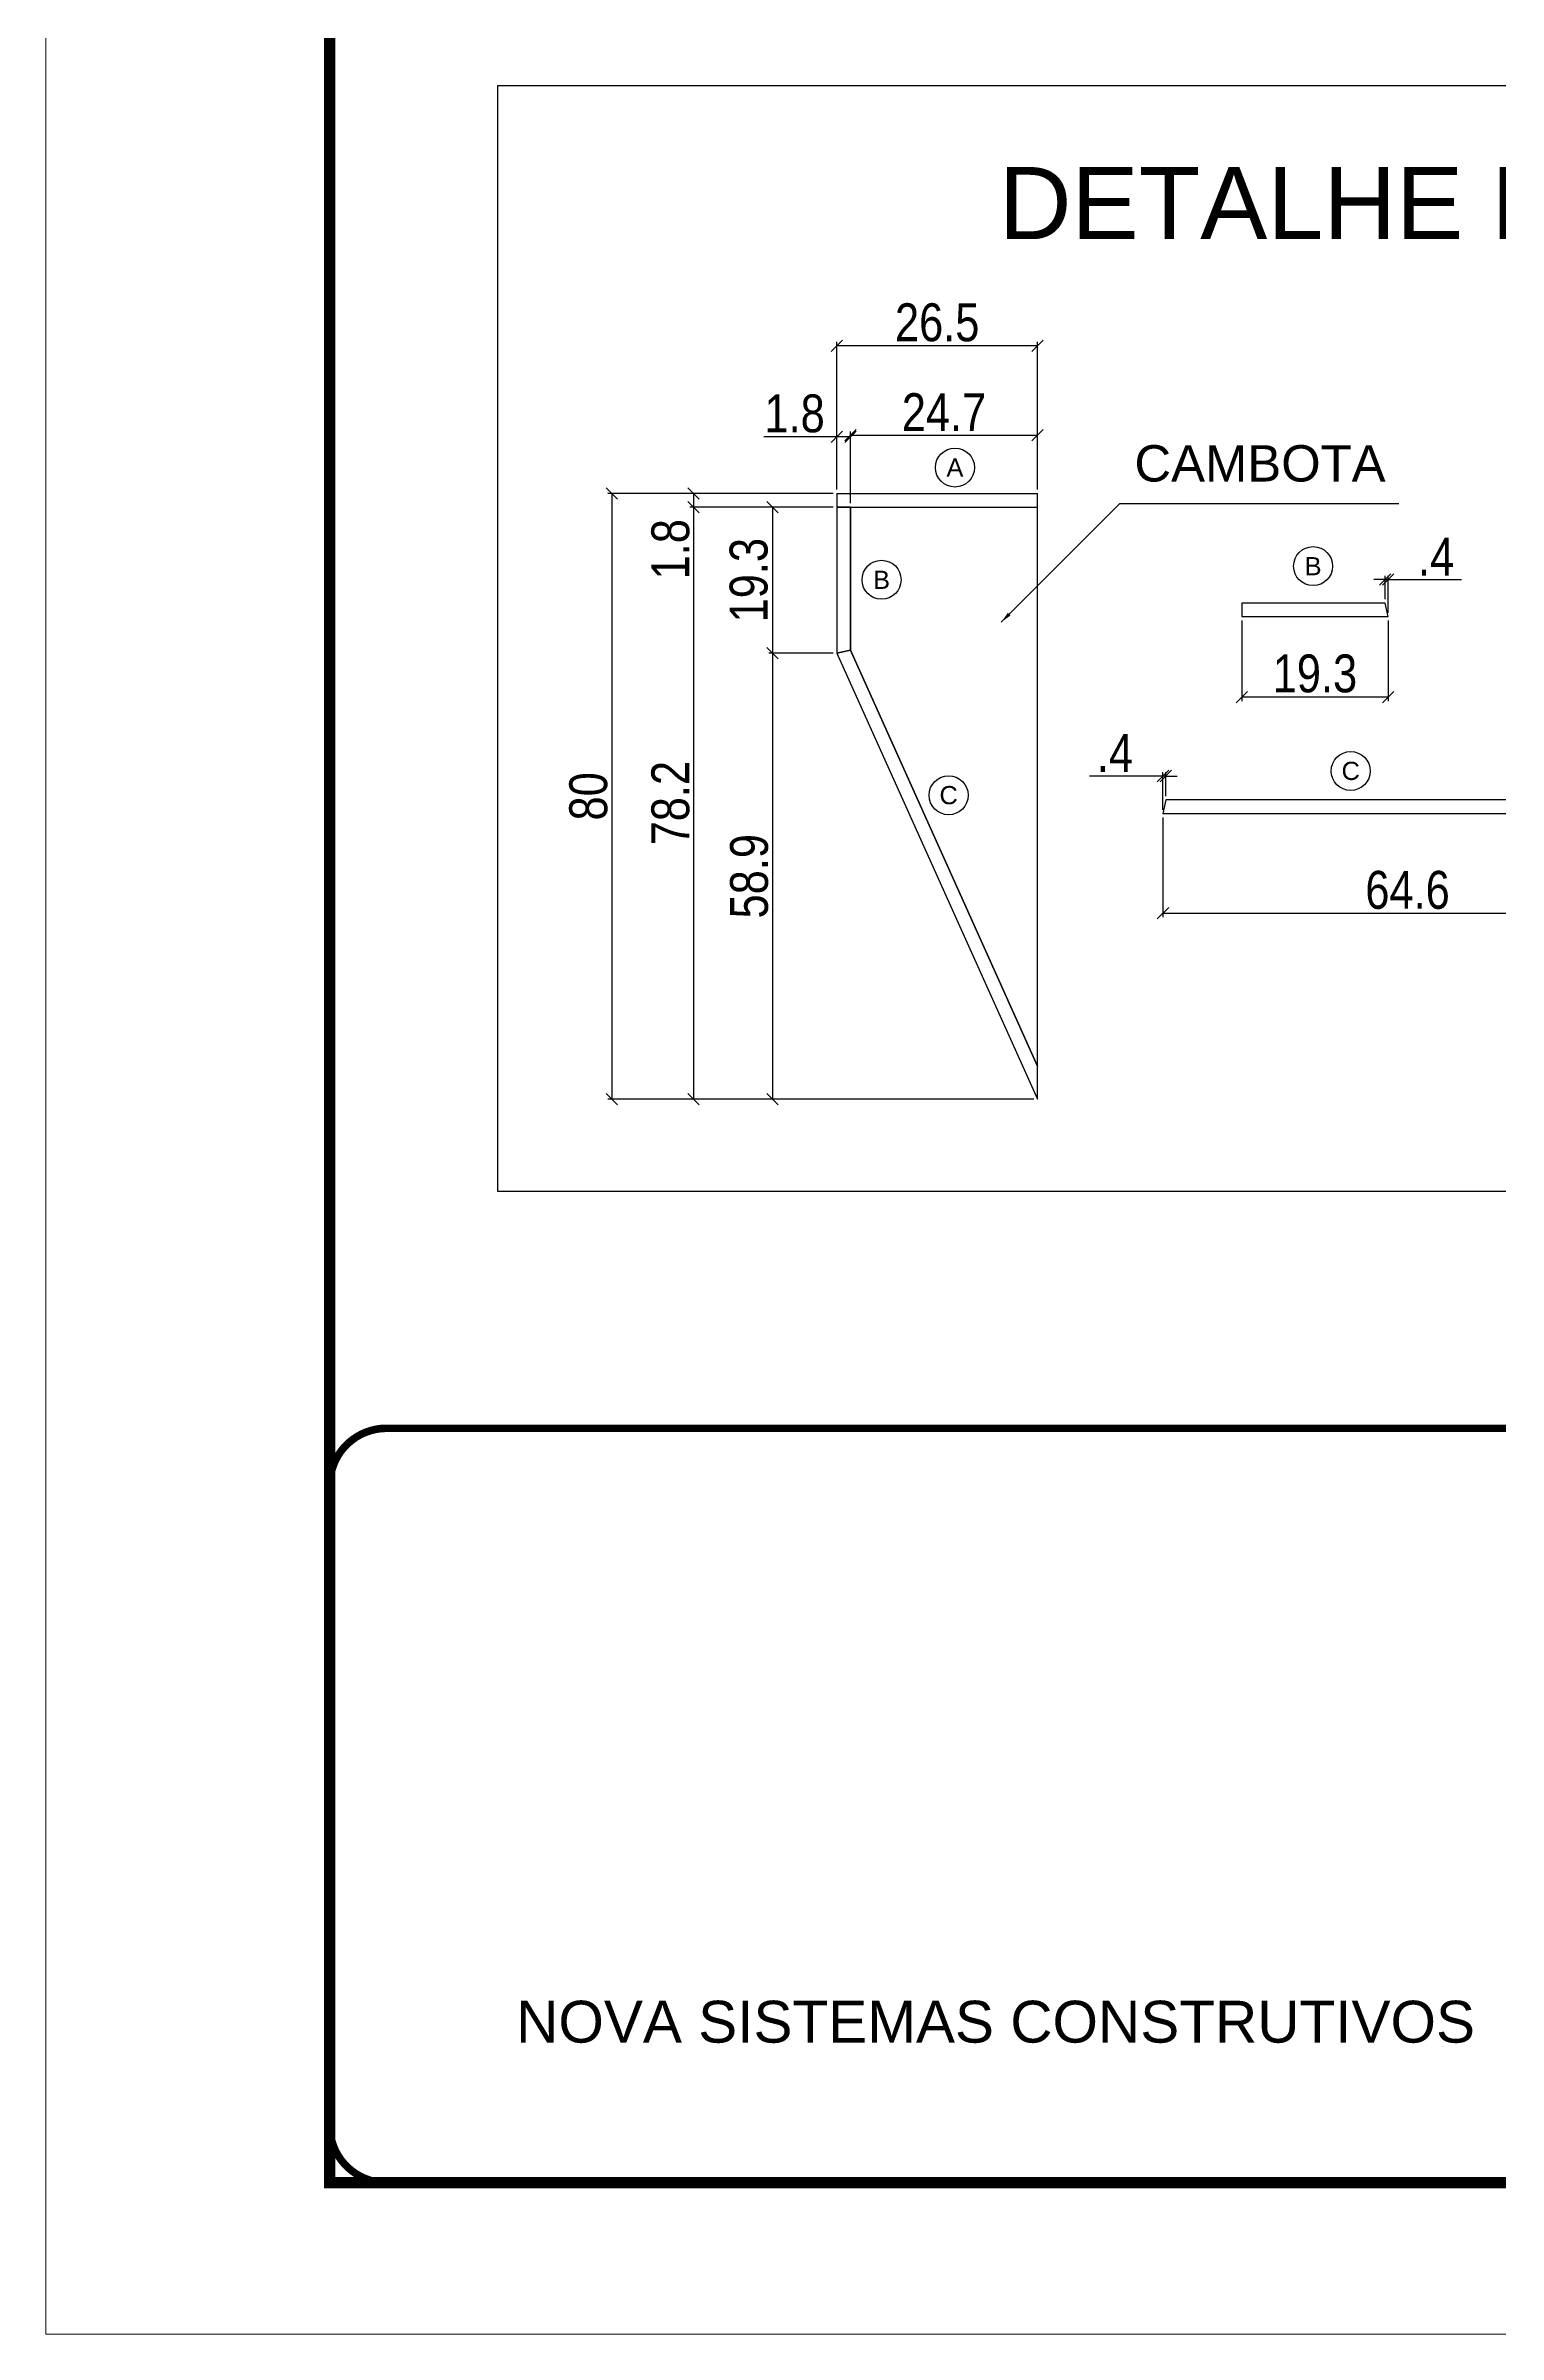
# Model space of a CAD drawing. Extents: x -3394 to 16474, y -5031 to 14397.
# Drawn here: x 5857 to 6241, y 6455 to 7059 of the extents above; entities that cross this region are included whole.
import ezdxf

# ---------------------------------------------------------------- set-up
doc = ezdxf.new("R2010")
doc.units = 0
doc.linetypes.add('CONTINUO', pattern=[0])
doc.linetypes.add('DASHED', pattern=[0.75, 0.5, -0.25])
doc.layers.get('0').update_dxf_attribs({"linetype": 'CONTINUOUS'})
doc.layers.get('Defpoints').update_dxf_attribs({"linetype": 'CONTINUOUS'})
for name, color, linetype in [('COTA', 241, 'CONTINUOUS'), ('NOMENCLATURA', 7, 'CONTINUOUS'), ('Painéis', 200, 'CONTINUOUS'), ('Romaneio', 10, 'CONTINUOUS')]:
    doc.layers.add(name, color=color, linetype=linetype)
for name, color, linetype, lineweight in [('cotas', 4, 'CONTINUOUS', 13), ('Folhas', 255, 'CONTINUOUS', 9), ('SARRAFO DE PRESSAO', 251, 'DASHED', 9)]:
    doc.layers.add(name, color=color, linetype=linetype, lineweight=lineweight)
doc.styles.add('ARIAL', font='arial.ttf')
doc.styles.add('COTA TECNICA', font='techl___.ttf', dxfattribs={"height": 10})
doc.styles.add('COTA TECNICA 2X', font='techl___.ttf', dxfattribs={"height": 10})
doc.dimstyles.new('PAINEL', dxfattribs={"dimtxt": 10, "dimasz": 3, "dimexe": 3, "dimexo": 3, "dimgap": 3, "dimtad": 1, "dimdec": 1, "dimzin": 12, "dimdsep": 46, "dimtxsty": 'COTA TECNICA', "dimblk1": 'OBLIQUE', "dimblk2": 'OBLIQUE', "dimsah": 1, "dimcen": 0.9, "dimclrd": 4, "dimclre": 4, "dimclrt": 240, "dimadec": 1, "dimazin": 3, "dimtfac": 1, "dimtdec": 1, "dimtmove": 0, "dimatfit": 3, "dimfxl": 1, "dimtolj": 1, "dimtzin": 12, "dimarcsym": 0})
doc.dimstyles.new('SECAO', dxfattribs={"dimscale": 0.333333, "dimtxt": 5, "dimasz": 9, "dimexe": 3, "dimexo": 3, "dimgap": 3, "dimtad": 1, "dimdec": 1, "dimlfac": 0.5, "dimzin": 12, "dimdsep": 46, "dimtxsty": 'COTA TECNICA 2X', "dimblk1": 'OBLIQUE', "dimblk2": 'OBLIQUE', "dimsah": 1, "dimcen": 0.9, "dimclrd": 4, "dimclre": 4, "dimclrt": 240, "dimadec": 1, "dimazin": 3, "dimtfac": 1, "dimtdec": 1, "dimtmove": 0, "dimatfit": 3, "dimfxl": 1, "dimtolj": 1, "dimtzin": 12, "dimarcsym": 0})

# ---------------------------------------------------------------- blocks, each defined once
blk = doc.blocks.new('9999999999')
at = {"color": 30, "linetype": 'CONTINUO', "const_width": 2}
blk.add_lwpolyline([(99583.98, 34230.21), (99583.98, 34414.45, 0.414214), (99568.98, 34429.45), (98228.98, 34429.45, 0.414214), (98213.98, 34414.45), (98213.98, 34245.21, 0.414214), (98228.98, 34230.21), (99583.98, 34230.21)], format="xyb", dxfattribs=at)
at = {"layer": 'Folhas'}
blk.add_lwpolyline([(98138.98, 34190.21), (99623.98, 34190.21), (99623.98, 35240.21), (98138.98, 35240.21)], close=True, dxfattribs=at)
at = {"layer": 'Folhas', "color": 30, "const_width": 3}
blk.add_lwpolyline([(98213.98, 34230.21), (99583.98, 34230.21), (99583.98, 35200.21), (98213.98, 35200.21)], close=True, dxfattribs=at)
at = {"color": 7, "linetype": 'Continuous', "ltscale": 5, "style": 'ARIAL'}
blk.add_text('NOVA SISTEMAS CONSTRUTIVOS', height=11.0592, dxfattribs=at).set_placement((98263.19, 34267.21))
blk = doc.blocks.new('_Oblique')
at = {"color": 0, "linetype": 'ByBlock', "lineweight": -2}
blk.add_line((-0.5, -0.5), (0.5, 0.5), dxfattribs=at)
blk = doc.blocks.new('*D1776')
at = {"layer": 'COTA', "color": 4, "lineweight": -2, "transparency": 16777216}
for p, q in [((6066.1, 6942.23), (6066.1, 6981.25)), ((6119.1, 6942.23), (6119.1, 6981.25)), ((6119.1, 6980.25), (6066.1, 6980.25))]:
    blk.add_line(p, q, dxfattribs=at)
at = {"layer": 'Defpoints', "color": 0, "transparency": 16777216}
for p in [(6066.1, 6980.25), (6066.1, 6941.23), (6119.1, 6941.23)]:
    blk.add_point(p, dxfattribs=at)
at = {"layer": 'COTA', "color": 4, "lineweight": -2, "transparency": 16777216, "xscale": 3, "yscale": 3, "zscale": 3, "rotation": 180}
blk.add_blockref('_Oblique', (6066.1, 6980.25), dxfattribs=at)
at = {"layer": 'COTA', "color": 4, "lineweight": -2, "transparency": 16777216, "xscale": 3, "yscale": 3, "zscale": 3}
blk.add_blockref('_Oblique', (6119.1, 6980.25), dxfattribs=at)
at = {"layer": 'COTA', "color": 240, "transparency": 16777216, "insert": (6092.6, 6986.36), "char_height": 10, "attachment_point": 5, "style": 'COTA TECNICA 2X'}
blk.add_mtext('\\A1;26.5', dxfattribs=at)
blk = doc.blocks.new('*D1777')
at = {"layer": 'COTA', "color": 4, "lineweight": -2, "transparency": 16777216}
for p, q in [((6066.1, 6956.21), (6046.81, 6956.21)), ((6066.1, 6942.23), (6066.1, 6957.21)), ((6069.7, 6956.21), (6066.1, 6956.21)), ((6069.7, 6938.63), (6069.7, 6957.21))]:
    blk.add_line(p, q, dxfattribs=at)
at = {"layer": 'Defpoints', "color": 0, "transparency": 16777216}
for p in [(6069.7, 6956.21), (6066.1, 6941.23), (6069.7, 6937.63)]:
    blk.add_point(p, dxfattribs=at)
at = {"layer": 'COTA', "color": 4, "lineweight": -2, "transparency": 16777216, "xscale": 3, "yscale": 3, "zscale": 3, "rotation": 180}
blk.add_blockref('_Oblique', (6066.1, 6956.21), dxfattribs=at)
at = {"layer": 'COTA', "color": 4, "lineweight": -2, "transparency": 16777216, "xscale": 3, "yscale": 3, "zscale": 3}
blk.add_blockref('_Oblique', (6069.7, 6956.21), dxfattribs=at)
at = {"layer": 'COTA', "color": 240, "transparency": 16777216, "insert": (6054.95, 6962.31), "char_height": 10, "attachment_point": 5, "style": 'COTA TECNICA 2X'}
blk.add_mtext('\\A1;1.8', dxfattribs=at)
blk = doc.blocks.new('*D1778')
at = {"layer": 'COTA', "color": 4, "lineweight": -2, "transparency": 16777216}
for p, q in [((6069.7, 6938.63), (6069.7, 6957.61)), ((6069.7, 6956.61), (6119.1, 6956.61)), ((6119.1, 6942.23), (6119.1, 6957.61))]:
    blk.add_line(p, q, dxfattribs=at)
at = {"layer": 'Defpoints', "color": 0, "transparency": 16777216}
for p in [(6119.1, 6956.61), (6119.1, 6941.23), (6069.7, 6937.63)]:
    blk.add_point(p, dxfattribs=at)
at = {"layer": 'COTA', "color": 4, "lineweight": -2, "transparency": 16777216, "xscale": 3, "yscale": 3, "zscale": 3, "rotation": 180}
blk.add_blockref('_Oblique', (6069.7, 6956.61), dxfattribs=at)
at = {"layer": 'COTA', "color": 4, "lineweight": -2, "transparency": 16777216, "xscale": 3, "yscale": 3, "zscale": 3}
blk.add_blockref('_Oblique', (6119.1, 6956.61), dxfattribs=at)
at = {"layer": 'COTA', "color": 240, "transparency": 16777216, "insert": (6094.4, 6962.69), "char_height": 10, "attachment_point": 5, "style": 'COTA TECNICA 2X'}
blk.add_mtext('\\A1;24.7', dxfattribs=at)
blk = doc.blocks.new('*D1779')
at = {"layer": 'COTA', "color": 4, "lineweight": -2, "transparency": 16777216}
for p, q in [((6065.1, 6941.23), (6005.65, 6941.23)), ((6006.65, 6941.23), (6006.65, 6781.25)), ((6118.1, 6781.25), (6005.65, 6781.25))]:
    blk.add_line(p, q, dxfattribs=at)
at = {"layer": 'Defpoints', "color": 0, "transparency": 16777216}
for p in [(6066.1, 6941.23), (6006.65, 6781.25), (6119.1, 6781.25)]:
    blk.add_point(p, dxfattribs=at)
at = {"layer": 'COTA', "color": 4, "lineweight": -2, "transparency": 16777216, "xscale": 3, "yscale": 3, "zscale": 3}
for p, rotation in [((6006.65, 6941.23), 90), ((6006.65, 6781.25), 270)]:
    blk.add_blockref('_Oblique', p, dxfattribs=dict(at, rotation=rotation))
at = {"layer": 'COTA', "color": 240, "transparency": 16777216, "insert": (6000.53, 6861.24), "char_height": 10, "attachment_point": 5, "rotation": 90, "style": 'COTA TECNICA 2X'}
blk.add_mtext('\\A1;80', dxfattribs=at)
blk = doc.blocks.new('*D1780')
at = {"layer": 'COTA', "color": 4, "lineweight": -2, "transparency": 16777216}
for p, q in [((6065.1, 6941.23), (6027.29, 6941.23)), ((6028.29, 6941.23), (6028.29, 6937.63)), ((6065.1, 6937.63), (6027.29, 6937.63)), ((6028.29, 6937.63), (6028.29, 6918.34))]:
    blk.add_line(p, q, dxfattribs=at)
at = {"layer": 'Defpoints', "color": 0, "transparency": 16777216}
for p in [(6066.1, 6941.23), (6028.29, 6937.63), (6066.1, 6937.63)]:
    blk.add_point(p, dxfattribs=at)
at = {"layer": 'COTA', "color": 4, "lineweight": -2, "transparency": 16777216, "xscale": 3, "yscale": 3, "zscale": 3}
for p, rotation in [((6028.29, 6941.23), 90), ((6028.29, 6937.63), 270)]:
    blk.add_blockref('_Oblique', p, dxfattribs=dict(at, rotation=rotation))
at = {"layer": 'COTA', "color": 240, "transparency": 16777216, "insert": (6022.2, 6926.49), "char_height": 10, "attachment_point": 5, "rotation": 90, "style": 'COTA TECNICA 2X'}
blk.add_mtext('\\A1;1.8', dxfattribs=at)
blk = doc.blocks.new('*D1781')
at = {"layer": 'COTA', "color": 4, "lineweight": -2, "transparency": 16777216}
for p, q in [((6065.1, 6937.63), (6027.29, 6937.63)), ((6028.29, 6937.63), (6028.29, 6781.25)), ((6118.1, 6781.25), (6027.29, 6781.25))]:
    blk.add_line(p, q, dxfattribs=at)
at = {"layer": 'Defpoints', "color": 0, "transparency": 16777216}
for p in [(6066.1, 6937.63), (6028.29, 6781.25), (6119.1, 6781.25)]:
    blk.add_point(p, dxfattribs=at)
at = {"layer": 'COTA', "color": 4, "lineweight": -2, "transparency": 16777216, "xscale": 3, "yscale": 3, "zscale": 3}
for p, rotation in [((6028.29, 6937.63), 90), ((6028.29, 6781.25), 270)]:
    blk.add_blockref('_Oblique', p, dxfattribs=dict(at, rotation=rotation))
at = {"layer": 'COTA', "color": 240, "transparency": 16777216, "insert": (6022.2, 6859.44), "char_height": 10, "attachment_point": 5, "rotation": 90, "style": 'COTA TECNICA 2X'}
blk.add_mtext('\\A1;78.2', dxfattribs=at)
blk = doc.blocks.new('*D1782')
at = {"layer": 'COTA', "color": 4, "lineweight": -2, "transparency": 16777216}
for p, q in [((6065.1, 6937.63), (6048.12, 6937.63)), ((6049.12, 6937.63), (6049.12, 6899.03)), ((6065.1, 6899.03), (6048.12, 6899.03))]:
    blk.add_line(p, q, dxfattribs=at)
at = {"layer": 'Defpoints', "color": 0, "transparency": 16777216}
for p in [(6066.1, 6937.63), (6049.12, 6899.03), (6066.1, 6899.03)]:
    blk.add_point(p, dxfattribs=at)
at = {"layer": 'COTA', "color": 4, "lineweight": -2, "transparency": 16777216, "xscale": 3, "yscale": 3, "zscale": 3}
for p, rotation in [((6049.12, 6937.63), 90), ((6049.12, 6899.03), 270)]:
    blk.add_blockref('_Oblique', p, dxfattribs=dict(at, rotation=rotation))
at = {"layer": 'COTA', "color": 240, "transparency": 16777216, "insert": (6042.87, 6918.33), "char_height": 10, "attachment_point": 5, "rotation": 90, "style": 'COTA TECNICA 2X'}
blk.add_mtext('\\A1;19.3', dxfattribs=at)
blk = doc.blocks.new('*D1783')
at = {"layer": 'COTA', "color": 4, "lineweight": -2, "transparency": 16777216}
for p, q in [((6065.1, 6899.03), (6048.12, 6899.03)), ((6049.12, 6899.03), (6049.12, 6781.25)), ((6118.1, 6781.25), (6048.12, 6781.25))]:
    blk.add_line(p, q, dxfattribs=at)
at = {"layer": 'Defpoints', "color": 0, "transparency": 16777216}
for p in [(6066.1, 6899.03), (6049.12, 6781.25), (6119.1, 6781.25)]:
    blk.add_point(p, dxfattribs=at)
at = {"layer": 'COTA', "color": 4, "lineweight": -2, "transparency": 16777216, "xscale": 3, "yscale": 3, "zscale": 3}
for p, rotation in [((6049.12, 6899.03), 90), ((6049.12, 6781.25), 270)]:
    blk.add_blockref('_Oblique', p, dxfattribs=dict(at, rotation=rotation))
at = {"layer": 'COTA', "color": 240, "transparency": 16777216, "insert": (6042.98, 6840.14), "char_height": 10, "attachment_point": 5, "rotation": 90, "style": 'COTA TECNICA 2X'}
blk.add_mtext('\\A1;58.9', dxfattribs=at)
blk = doc.blocks.new('*D1784')
at = {"layer": 'COTA', "color": 4, "lineweight": -2, "transparency": 16777216}
for p, q in [((6173.05, 6907.69), (6173.05, 6886.4)), ((6211.65, 6907.69), (6211.65, 6886.4)), ((6211.65, 6887.4), (6173.05, 6887.4))]:
    blk.add_line(p, q, dxfattribs=at)
at = {"layer": 'Defpoints', "color": 0, "transparency": 16777216}
for p in [(6173.05, 6908.69), (6211.65, 6908.69), (6173.05, 6887.4)]:
    blk.add_point(p, dxfattribs=at)
at = {"layer": 'COTA', "color": 4, "lineweight": -2, "transparency": 16777216, "xscale": 3, "yscale": 3, "zscale": 3, "rotation": 180}
blk.add_blockref('_Oblique', (6173.05, 6887.4), dxfattribs=at)
at = {"layer": 'COTA', "color": 4, "lineweight": -2, "transparency": 16777216, "xscale": 3, "yscale": 3, "zscale": 3}
blk.add_blockref('_Oblique', (6211.65, 6887.4), dxfattribs=at)
at = {"layer": 'COTA', "color": 240, "transparency": 16777216, "insert": (6192.35, 6893.64), "char_height": 10, "attachment_point": 5, "style": 'COTA TECNICA 2X'}
blk.add_mtext('\\A1;19.3', dxfattribs=at)
blk = doc.blocks.new('*D1785')
at = {"layer": 'COTA', "color": 4, "lineweight": -2, "transparency": 16777216}
for p, q in [((6210.88, 6918.48), (6207.88, 6918.48)), ((6210.88, 6913.29), (6210.88, 6919.48)), ((6210.88, 6918.48), (6211.65, 6918.48)), ((6211.65, 6909.69), (6211.65, 6919.48)), ((6211.65, 6918.48), (6231.06, 6918.48))]:
    blk.add_line(p, q, dxfattribs=at)
at = {"layer": 'Defpoints', "color": 0, "transparency": 16777216}
for p in [(6211.65, 6918.48), (6210.88, 6912.29), (6211.65, 6908.69)]:
    blk.add_point(p, dxfattribs=at)
at = {"layer": 'COTA', "color": 4, "lineweight": -2, "transparency": 16777216, "xscale": 3, "yscale": 3, "zscale": 3}
blk.add_blockref('_Oblique', (6210.88, 6918.48), dxfattribs=at)
at = {"layer": 'COTA', "color": 4, "lineweight": -2, "transparency": 16777216, "xscale": 3, "yscale": 3, "zscale": 3, "rotation": 180}
blk.add_blockref('_Oblique', (6211.65, 6918.48), dxfattribs=at)
at = {"layer": 'COTA', "color": 240, "transparency": 16777216, "insert": (6224.35, 6924.55), "char_height": 10, "attachment_point": 5, "style": 'COTA TECNICA 2X'}
blk.add_mtext('\\A1;.4', dxfattribs=at)
blk = doc.blocks.new('*D1786')
at = {"layer": 'COTA', "color": 4, "lineweight": -2, "transparency": 16777216}
for p, q in [((6152.23, 6855.68), (6152.23, 6829.37)), ((6281.38, 6855.68), (6281.38, 6829.37)), ((6152.23, 6830.37), (6281.38, 6830.37))]:
    blk.add_line(p, q, dxfattribs=at)
at = {"layer": 'Defpoints', "color": 0, "transparency": 16777216}
for p in [(6152.23, 6856.68), (6281.38, 6856.68), (6281.38, 6830.37)]:
    blk.add_point(p, dxfattribs=at)
at = {"layer": 'COTA', "color": 4, "lineweight": -2, "transparency": 16777216, "xscale": 3, "yscale": 3, "zscale": 3, "rotation": 180}
blk.add_blockref('_Oblique', (6152.23, 6830.37), dxfattribs=at)
at = {"layer": 'COTA', "color": 4, "lineweight": -2, "transparency": 16777216, "xscale": 3, "yscale": 3, "zscale": 3}
blk.add_blockref('_Oblique', (6281.38, 6830.37), dxfattribs=at)
at = {"layer": 'COTA', "color": 240, "transparency": 16777216, "insert": (6216.81, 6836.47), "char_height": 10, "attachment_point": 5, "style": 'COTA TECNICA 2X'}
blk.add_mtext('\\A1;64.6', dxfattribs=at)
blk = doc.blocks.new('*D1787')
at = {"layer": 'COTA', "color": 4, "lineweight": -2, "transparency": 16777216}
for p, q in [((6152.23, 6866.61), (6132.83, 6866.61)), ((6152.23, 6857.68), (6152.23, 6867.61)), ((6153, 6866.61), (6152.23, 6866.61)), ((6153, 6861.28), (6153, 6867.61)), ((6153, 6866.61), (6156, 6866.61))]:
    blk.add_line(p, q, dxfattribs=at)
at = {"layer": 'Defpoints', "color": 0, "transparency": 16777216}
for p in [(6152.23, 6866.61), (6153, 6860.28), (6152.23, 6856.68)]:
    blk.add_point(p, dxfattribs=at)
at = {"layer": 'COTA', "color": 4, "lineweight": -2, "transparency": 16777216, "xscale": 3, "yscale": 3, "zscale": 3}
blk.add_blockref('_Oblique', (6152.23, 6866.61), dxfattribs=at)
at = {"layer": 'COTA', "color": 4, "lineweight": -2, "transparency": 16777216, "xscale": 3, "yscale": 3, "zscale": 3, "rotation": 180}
blk.add_blockref('_Oblique', (6153, 6866.61), dxfattribs=at)
at = {"layer": 'COTA', "color": 240, "transparency": 16777216, "insert": (6139.53, 6872.68), "char_height": 10, "attachment_point": 5, "style": 'COTA TECNICA 2X'}
blk.add_mtext('\\A1;.4', dxfattribs=at)

msp = doc.modelspace()

# ---------------------------------------------------------------- linework, layer by layer
at = {"linetype": 'Continuous'}
msp.add_lwpolyline([(5976.55, 7048.96), (6477.6, 7048.96), (6477.6, 6756.87), (5976.55, 6756.87)], close=True, dxfattribs=at)
at = {"layer": 'Painéis', "linetype": 'Continuous'}
for p, q in [((6066.1, 6941.23), (6119.1, 6941.23)), ((6066.1, 6941.23), (6066.1, 6899.03)), ((6119.1, 6781.25), (6119.1, 6941.23)), ((6066.1, 6937.63), (6119.1, 6937.63)), ((6069.7, 6937.63), (6069.7, 6899.8)), ((6069.7, 6899.8), (6066.1, 6899.03)), ((6066.1, 6899.03), (6119.1, 6781.25)), ((6069.7, 6899.8), (6119.1, 6790.02))]:
    msp.add_line(p, q, dxfattribs=at)
for points in [[(6069.7, 6937.63), (6066.1, 6937.63), (6066.1, 6899.03), (6069.7, 6899.8)], [(6173.05, 6912.29), (6173.05, 6908.69), (6211.65, 6908.69), (6210.88, 6912.29)], [(6069.7, 6899.8), (6066.1, 6899.03), (6119.1, 6781.25), (6119.1, 6790.02)], [(6153, 6860.28), (6152.23, 6856.68), (6281.38, 6856.68), (6273.38, 6860.28)]]:
    msp.add_lwpolyline(points, close=True, dxfattribs=at)
at = {"layer": 'Romaneio', "color": 1}
for centre in [(6097.29, 6948.08), (6191.87, 6922.03), (6077.91, 6918.43), (6201.8, 6867.93), (6095.62, 6861.53)]:
    msp.add_circle(centre, 5.15, dxfattribs=at)

# ---------------------------------------------------------------- block references
at = {"layer": 'SARRAFO DE PRESSAO', "color": 6, "linetype": 'ByBlock'}
msp.add_blockref('9999999999', (-92281.77, -27735.1), dxfattribs=at)

# ---------------------------------------------------------------- texts
at = {"layer": 'NOMENCLATURA', "linetype": 'Continuous', "style": 'ARIAL'}
msp.add_text('DETALHE D-D', height=19.0408, dxfattribs=at).set_placement((6108.86, 7008.4))
at = {"layer": 'Romaneio', "color": 7, "attachment_point": 5, "style": 'ARIAL'}
for s, insert, char_height in [('\\A1;A', (6097.29, 6948.08), 4.8), ('\\A1;CAMBOTA', (6177.85, 6949.11), 9.6), ('\\A1;B', (6077.91, 6918.43), 4.8), ('\\A1;B', (6191.87, 6922.03), 4.8), ('\\A1;C', (6201.8, 6867.93), 4.8), ('\\A1;C', (6095.62, 6861.53), 4.8)]:
    msp.add_mtext(s, dxfattribs=dict(at, insert=insert, char_height=char_height))

# ---------------------------------------------------------------- dimensions: what is measured, and where the dimension line sits
at = {"layer": 'COTA'}
for base, p1, p2, picture, middle in [((6066.1, 6980.25), (6119.1, 6941.23), (6066.1, 6941.23), '*D1776', (6092.6, 6986.36)), ((6119.1, 6956.61), (6069.7, 6937.63), (6119.1, 6941.23), '*D1778', (6094.4, 6962.69)), ((6211.65, 6918.48), (6210.88, 6912.29), (6211.65, 6908.69), '*D1785', (6224.35, 6924.55)), ((6173.05, 6887.4), (6211.65, 6908.69), (6173.05, 6908.69), '*D1784', (6192.35, 6893.64)), ((6152.23, 6866.61), (6153, 6860.28), (6152.23, 6856.68), '*D1787', (6139.53, 6872.68)), ((6281.38, 6830.37), (6152.23, 6856.68), (6281.38, 6856.68), '*D1786', (6216.81, 6836.47))]:
    dim = msp.add_linear_dim(base=base, p1=p1, p2=p2, dimstyle='SECAO', dxfattribs=at)
    dim.commit()
    dim.dimension.update_dxf_attribs({"geometry": picture, "text_midpoint": middle})
dim = msp.add_linear_dim(base=(6069.7, 6956.21), p1=(6066.1, 6941.23), p2=(6069.7, 6937.63), dimstyle='SECAO', dxfattribs=at)
dim.commit()
dim.dimension.update_dxf_attribs({"geometry": '*D1777', "text_midpoint": (6054.95, 6956.21), "dimtype": 160})
for base, p1, p2, picture, middle in [((6006.65, 6781.25), (6066.1, 6941.23), (6119.1, 6781.25), '*D1779', (6000.53, 6861.24)), ((6028.29, 6937.63), (6066.1, 6941.23), (6066.1, 6937.63), '*D1780', (6022.2, 6926.49)), ((6028.29, 6781.25), (6066.1, 6937.63), (6119.1, 6781.25), '*D1781', (6022.2, 6859.44)), ((6049.12, 6899.03), (6066.1, 6937.63), (6066.1, 6899.03), '*D1782', (6042.87, 6918.33)), ((6049.12, 6781.25), (6066.1, 6899.03), (6119.1, 6781.25), '*D1783', (6042.98, 6840.14))]:
    dim = msp.add_linear_dim(base=base, p1=p1, p2=p2, angle=90, dimstyle='SECAO', dxfattribs=at)
    dim.commit()
    dim.dimension.update_dxf_attribs({"geometry": picture, "text_midpoint": middle})

# ---------------------------------------------------------------- leaders
at = {"layer": 'cotas', "color": 2}
msp.add_leader([(6109.5, 6907.24), (6140.84, 6938.58), (6214.47, 6938.58)], dimstyle='PAINEL', override={"dimgap": 3, "dimtad": 0}, dxfattribs=at)

doc.saveas('drawing.dxf')
